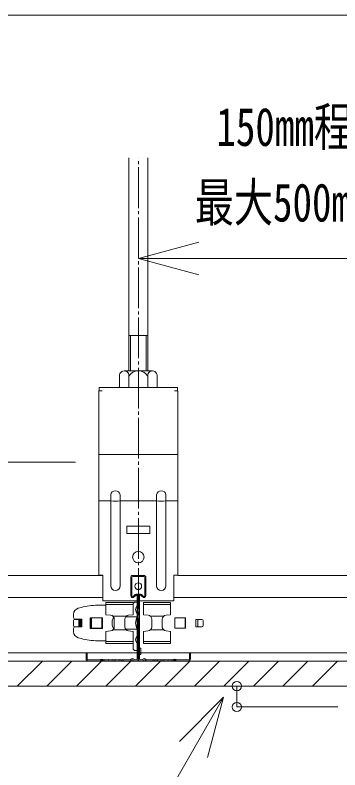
# Model space of a CAD drawing. Units: millimetres, scale not verified. Extents: x -205 to 205, y -142 to 142.
# Drawn here: x 111.53 to 127.1, y 106.34 to 142.5 of the extents above; entities that cross this region are included whole.
import ezdxf
from ezdxf.enums import TextEntityAlignment as Align

# ---------------------------------------------------------------- set-up
doc = ezdxf.new("R2010")
doc.units = ezdxf.units.MM
doc.header["$LTSCALE"] = 0.25
doc.linetypes.add('USER3', pattern=[9.6, 7.8, -0.6, 0.6, -0.6])
for name, color, linetype, lineweight in [('0-1_0-0 基本', 7, 'Continuous', 18), ('0-3_0-2 インサート', 7, 'Continuous', 18), ('F-1_F-0 図枠', 7, 'Continuous', 18)]:
    doc.layers.add(name, color=color, linetype=linetype, lineweight=lineweight)
doc.styles.add('ＭＳ ゴシック', font='')
doc.styles.get('ＭＳ ゴシック').set_extended_font_data('MS Gothic')

msp = doc.modelspace()

# ---------------------------------------------------------------- linework, layer by layer
at = {"layer": '0-1_0-0 基本', "color": 4, "linetype": 'USER3'}
msp.add_line((117.4427, 111.6583), (117.4427, 135.6583), dxfattribs=at)
at = {"layer": '0-1_0-0 基本'}
for p, q in [((116.9916, 127.1586), (116.9916, 125.4583)), ((117.0716, 127.1586), (117.0716, 125.4583)), ((117.8116, 127.1586), (117.8116, 125.4583)), ((117.8916, 127.1586), (117.8916, 125.4583)), ((116.5416, 125.2558), (116.5416, 124.6583)), ((116.7666, 125.4583), (118.1166, 125.4583)), ((116.9916, 125.2083), (116.9916, 124.6583)), ((117.8916, 125.2083), (117.8916, 124.6583)), ((118.3416, 125.2558), (118.3416, 124.6583)), ((115.5416, 124.4983), (115.5416, 115.6783)), ((115.7016, 124.4983), (115.5416, 124.4983)), ((119.3416, 124.4983), (119.1816, 124.4983)), ((119.3216, 124.4983), (119.3216, 124.6583)), ((119.3416, 124.4983), (119.3416, 115.6783)), ((119.3416, 124.4983), (119.3416, 115.6783)), ((115.5416, 121.4583), (119.3416, 121.4583)), ((116.1166, 119.5134), (116.1166, 115.1633)), ((116.5666, 119.5134), (116.5666, 115.1633)), ((118.3166, 119.5134), (118.3166, 115.1633)), ((118.7666, 119.5134), (118.7666, 115.1633)), ((116.1166, 119.2353), (115.5416, 119.2353)), ((118.3166, 119.2353), (116.5666, 119.2353)), ((118.7666, 119.2353), (119.3416, 119.2353)), ((116.8916, 118.0183), (116.8916, 117.6683)), ((117.9916, 118.0183), (116.8916, 118.0183)), ((117.9916, 117.6683), (117.9916, 118.0183)), ((116.8916, 117.6683), (117.9916, 117.6683)), ((63.5068, 115.6583), (115.7416, 115.6583)), ((115.5416, 115.6783), (115.7416, 115.6783)), ((115.7416, 115.6783), (115.7416, 114.4383)), ((117.0766, 115.5583), (117.0766, 114.6983)), ((117.1266, 114.6983), (117.1266, 115.5583)), ((117.1766, 115.6583), (117.7066, 115.6583)), ((117.1766, 115.6083), (117.7066, 115.6083)), ((117.7566, 114.6983), (117.7566, 115.5583)), ((117.8066, 115.5583), (117.8066, 114.6983)), ((119.1416, 115.6783), (119.3416, 115.6783)), ((119.1416, 115.6783), (119.1416, 114.4383)), ((135.965, 115.6583), (119.3416, 115.6583)), ((117.2138, 114.6647), (117.288, 114.739)), ((117.2474, 114.6276), (117.3234, 114.7036)), ((117.3916, 114.6754), (117.3916, 111.6583)), ((117.4416, 114.6754), (117.4416, 111.6583)), ((117.4916, 114.6754), (117.4916, 111.6583)), ((117.6359, 114.6276), (117.5599, 114.7036)), ((117.6695, 114.6647), (117.5953, 114.739)), ((87.4916, 114.5983), (115.7416, 114.5983)), ((115.7416, 114.4383), (119.1416, 114.4383)), ((115.8916, 113.7783), (115.8916, 114.3614)), ((117.1916, 114.3614), (115.8916, 114.3614)), ((117.1916, 114.2583), (115.8916, 114.2583)), ((117.1916, 113.7783), (117.1916, 114.3614)), ((117.2916, 114.3783), (117.3916, 114.3783)), ((117.6916, 113.7783), (117.6916, 114.3614)), ((117.6916, 114.3614), (118.9916, 114.3614)), ((117.6916, 114.2583), (118.9916, 114.2583)), ((118.9916, 113.7783), (118.9916, 114.3614)), ((133.415, 114.5983), (119.1416, 114.5983)), ((114.564, 114.0879), (114.7066, 114.1261)), ((115.483, 114.2283), (115.8916, 114.2283)), ((114.3416, 113.7981), (114.3416, 113.6383)), ((114.3916, 113.5533), (114.6916, 113.5533)), ((114.4216, 113.5583), (114.7416, 113.5583)), ((114.5916, 113.5533), (114.5916, 113.2033)), ((114.6416, 113.5533), (114.6416, 113.2033)), ((114.6916, 113.5533), (114.6916, 113.2033)), ((114.7416, 113.5583), (114.7416, 113.1983)), ((115.1316, 113.6333), (115.1816, 113.6333)), ((115.1316, 113.1233), (115.1316, 113.6333)), ((115.1814, 113.6283), (115.1814, 113.1283)), ((115.6916, 113.6283), (115.1814, 113.6283)), ((115.1816, 113.6333), (115.1816, 113.1233)), ((115.7316, 113.6333), (115.1816, 113.6333)), ((115.2036, 113.6283), (115.2036, 113.1283)), ((115.6916, 113.1283), (115.6916, 113.6283)), ((115.7316, 113.1233), (115.7316, 113.6333)), ((115.8916, 113.7783), (116.1091, 113.7593)), ((116.8546, 113.7058), (116.2286, 113.7058)), ((116.2916, 113.5601), (116.2916, 113.1966)), ((116.7916, 113.5601), (116.7916, 113.1966)), ((116.8304, 113.6783), (117.3916, 113.6783)), ((117.1916, 113.7783), (116.9742, 113.7593)), ((117.6916, 113.7783), (117.9091, 113.7593)), ((118.0286, 113.7058), (118.6546, 113.7058)), ((118.0916, 113.5601), (118.0916, 113.1966)), ((118.5916, 113.5601), (118.5916, 113.1966)), ((118.9916, 113.7783), (118.7742, 113.7593)), ((119.1916, 113.1283), (119.1916, 113.6283)), ((119.1916, 113.6283), (119.6916, 113.6283)), ((119.1916, 113.6283), (119.7019, 113.6283)), ((119.1916, 113.1283), (119.1916, 113.6283)), ((119.6797, 113.6283), (119.6797, 113.1283)), ((119.6916, 113.6283), (119.6916, 113.1283)), ((119.7019, 113.6283), (119.7019, 113.1283)), ((120.4916, 113.5533), (120.1916, 113.5533)), ((120.1916, 113.5533), (120.1916, 113.2033)), ((120.2916, 113.5533), (120.2916, 113.2033)), ((114.3416, 113.5033), (114.3416, 113.2533)), ((114.3916, 113.2033), (114.6916, 113.2033)), ((114.4216, 113.1983), (114.7416, 113.1983)), ((116.1916, 113.4783), (116.1916, 113.2783)), ((120.4916, 113.2033), (120.1916, 113.2033)), ((120.5416, 113.5033), (120.5416, 113.2533)), ((114.3416, 112.9585), (114.3416, 113.1183)), ((115.1816, 113.1233), (115.1316, 113.1233)), ((115.1814, 113.1283), (115.6916, 113.1283)), ((115.1816, 113.1233), (115.7316, 113.1233)), ((115.8916, 112.9783), (116.1091, 112.9974)), ((115.8916, 112.9783), (115.8916, 112.3953)), ((116.8546, 113.0509), (116.2286, 113.0509)), ((116.8304, 113.0783), (117.3916, 113.0783)), ((117.1916, 112.9783), (116.9742, 112.9974)), ((117.1916, 112.9783), (117.1916, 112.3953)), ((117.6916, 112.9783), (117.9091, 112.9974)), ((117.6916, 112.9783), (117.6916, 112.3953)), ((118.0286, 113.0509), (118.6546, 113.0509)), ((118.9916, 112.9783), (118.7742, 112.9974)), ((118.9916, 112.9783), (118.9916, 112.3953)), ((119.6916, 113.1283), (119.1916, 113.1283)), ((119.7019, 113.1283), (119.1916, 113.1283)), ((114.564, 112.6688), (114.7066, 112.6306)), ((115.483, 112.5283), (115.8916, 112.5283)), ((117.1916, 112.4983), (115.8916, 112.4983)), ((117.1916, 112.5283), (117.1916, 112.1583)), ((117.6916, 112.4983), (118.9916, 112.4983)), ((117.1916, 112.3953), (115.8916, 112.3953)), ((117.3916, 112.1683), (117.5616, 112.1683)), ((117.6916, 112.3953), (118.9916, 112.3953)), ((63.5068, 111.9584), (135.965, 111.9584)), ((114.9416, 111.6583), (114.9416, 111.9583)), ((114.9416, 111.9583), (114.9916, 111.9583)), ((114.9916, 111.9583), (114.9916, 111.6583)), ((117.2916, 112.0583), (117.3916, 112.0583)), ((119.8916, 111.9583), (119.8916, 111.6583)), ((119.9416, 111.9583), (119.8916, 111.9583)), ((119.9416, 111.6583), (119.9416, 111.9583)), ((135.965, 111.5584), (63.5068, 111.5584)), ((63.5068, 111.5584), (135.965, 111.5584)), ((111.6419, 110.3584), (112.8419, 111.5584)), ((113.0561, 110.3584), (114.2561, 111.5584)), ((114.4703, 110.3584), (115.6703, 111.5584)), ((115.0416, 111.6083), (115.6144, 111.6083)), ((115.0416, 111.5583), (115.6144, 111.5583)), ((115.6422, 111.6278), (115.6285, 111.6142)), ((115.6775, 111.5925), (115.6639, 111.5788)), ((115.7058, 111.5925), (115.7194, 111.5788)), ((115.7548, 111.6142), (115.7411, 111.6278)), ((115.7851, 111.6083), (115.7689, 111.6083)), ((115.7851, 111.5583), (115.7689, 111.5583)), ((115.8845, 110.3584), (117.0845, 111.5584)), ((115.8982, 111.6083), (115.9551, 111.6083)), ((115.8982, 111.5583), (115.9516, 111.5583)), ((115.9551, 111.5583), (115.9016, 111.5583)), ((116.0682, 111.6083), (116.1251, 111.6083)), ((116.0682, 111.5583), (116.1216, 111.5583)), ((116.1251, 111.5583), (116.0716, 111.5583)), ((116.2382, 111.6083), (116.2951, 111.6083)), ((116.2382, 111.5583), (116.2916, 111.5583)), ((116.2951, 111.5583), (116.2416, 111.5583)), ((116.4082, 111.6083), (116.4651, 111.6083)), ((116.4082, 111.5583), (116.4616, 111.5583)), ((116.4651, 111.5583), (116.4116, 111.5583)), ((116.5782, 111.6083), (116.6351, 111.6083)), ((116.5782, 111.5583), (116.6316, 111.5583)), ((116.6351, 111.5583), (116.5816, 111.5583)), ((117.0365, 111.6083), (116.7482, 111.6083)), ((116.7482, 111.5583), (117.0351, 111.5583)), ((117.0671, 111.6226), (117.0827, 111.6412)), ((117.121, 111.6091), (117.1054, 111.5905)), ((117.1823, 111.6091), (117.1979, 111.5905)), ((117.2362, 111.6226), (117.2206, 111.6412)), ((117.3416, 111.6083), (117.2668, 111.6083)), ((117.2668, 111.5583), (117.3416, 111.5583)), ((117.2987, 110.3584), (118.4987, 111.5584)), ((117.5416, 111.6083), (117.6165, 111.6083)), ((117.6165, 111.5583), (117.5416, 111.5583)), ((117.6471, 111.6226), (117.6627, 111.6412)), ((117.701, 111.6091), (117.6854, 111.5905)), ((117.7623, 111.6091), (117.7779, 111.5905)), ((117.8162, 111.6226), (117.8006, 111.6412)), ((117.8468, 111.6083), (118.1351, 111.6083)), ((118.1351, 111.5583), (117.8482, 111.5583)), ((117.9232, 111.5583), (118.0915, 111.5583)), ((118.3051, 111.6083), (118.2482, 111.6083)), ((118.2482, 111.5583), (118.3016, 111.5583)), ((118.3051, 111.5583), (118.2516, 111.5583)), ((118.4751, 111.6083), (118.4182, 111.6083)), ((118.4182, 111.5583), (118.4716, 111.5583)), ((118.4751, 111.5583), (118.4216, 111.5583)), ((118.6451, 111.6083), (118.5882, 111.6083)), ((118.5882, 111.5583), (118.6416, 111.5583)), ((118.6451, 111.5583), (118.5916, 111.5583)), ((118.713, 110.3584), (119.913, 111.5584)), ((118.8151, 111.6083), (118.7582, 111.6083)), ((118.7582, 111.5583), (118.8116, 111.5583)), ((118.8151, 111.5583), (118.7616, 111.5583)), ((118.9851, 111.6083), (118.9282, 111.6083)), ((118.9282, 111.5583), (118.9816, 111.5583)), ((118.9851, 111.5583), (118.9316, 111.5583)), ((119.0982, 111.6083), (119.1144, 111.6083)), ((119.0982, 111.5583), (119.1144, 111.5583)), ((119.1285, 111.6142), (119.1422, 111.6278)), ((119.1775, 111.5925), (119.1639, 111.5788)), ((119.2058, 111.5925), (119.2194, 111.5788)), ((119.2411, 111.6278), (119.2548, 111.6142)), ((119.8416, 111.6083), (119.2689, 111.6083)), ((119.8416, 111.5583), (119.2689, 111.5583)), ((120.1272, 110.3584), (121.3272, 111.5584)), ((121.5414, 110.3584), (122.7414, 111.5584)), ((122.9556, 110.3584), (124.1556, 111.5584)), ((124.3698, 110.3584), (125.5698, 111.5584)), ((125.784, 110.3584), (126.984, 111.5584)), ((63.5068, 110.3584), (135.965, 110.3584))]:
    msp.add_line(p, q, dxfattribs=at)
for points in [[(115.5616, 124.4983), (115.5616, 124.6583), (119.3216, 124.6583)], [(117.3916, 111.8683), (117.5616, 111.8683), (117.5616, 112.1683)]]:
    msp.add_lwpolyline(points, dxfattribs=at)
for centre, radius in [((117.4416, 116.5383), 0.275), ((117.4416, 115.1383), 0.16)]:
    msp.add_circle(centre, radius, dxfattribs=at)
for centre, radius, start, end in [((116.7666, 125.2321), 0.2263, 353.97442, 186.02558), ((117.4416, 124.9283), 0.53, 31.89079, 148.10921), ((118.1166, 125.2321), 0.2263, 353.97442, 186.02558), ((116.3416, 119.4868), 0.2266, 6.73292, 173.26708), ((118.5416, 119.4868), 0.2266, 6.73292, 173.26708), ((116.3416, 120.9207), 1.7004, 262.39609, 277.60391), ((118.5416, 120.9207), 1.7004, 262.39609, 277.60391), ((117.1766, 115.5583), 0.1, 90, 180), ((117.1766, 115.5583), 0.05, 90, 180), ((117.7066, 115.5583), 0.1, 0, 90), ((117.7066, 115.5583), 0.05, 0, 90), ((116.3416, 115.1633), 0.225, 180, 0), ((118.5416, 115.1633), 0.225, 180, 0), ((117.1766, 114.6983), 0.1, 180, 315), ((117.1766, 114.6983), 0.05, 180, 317.84797), ((117.3516, 114.6754), 0.09, 0, 135), ((117.3516, 114.6754), 0.04, 0, 135), ((117.5316, 114.6754), 0.09, 45, 180), ((117.5316, 114.6754), 0.04, 45, 180), ((117.7066, 114.6983), 0.1, 225, 0), ((117.7066, 114.6983), 0.05, 222.15203, 0), ((117.2916, 114.2783), 0.1, 90, 180), ((114.6416, 113.7981), 0.3, 105, 180), ((115.483, 111.2283), 3, 90, 105), ((117.6016, 114.0283), 0.29, 136.39718, 223.60282), ((114.4216, 113.6383), 0.08, 180, 270), ((114.3916, 113.5033), 0.05, 90, 180), ((116.0916, 113.5601), 0.2, 0, 85), ((116.3916, 113.4783), 0.2, 125.77673, 180), ((116.9916, 113.5601), 0.2, 95, 180), ((117.9141, 113.3783), 0.6025, 150.13717, 209.86283), ((117.8916, 113.5601), 0.2, 0, 85), ((118.7916, 113.5601), 0.2, 95, 180), ((120.4916, 113.5033), 0.05, 0, 90), ((114.3916, 113.2533), 0.05, 180, 270), ((114.4216, 113.1183), 0.08, 90, 180), ((116.0916, 113.1966), 0.2, 275, 0), ((116.3916, 113.2783), 0.2, 180, 234.22327), ((116.9916, 113.1966), 0.2, 180, 265), ((117.8916, 113.1966), 0.2, 275, 0), ((118.7916, 113.1966), 0.2, 180, 265), ((120.4916, 113.2533), 0.05, 270, 0), ((114.6416, 112.9585), 0.3, 180, 255), ((115.483, 115.5283), 3, 255, 270), ((117.6016, 112.5783), 0.29, 136.39718, 223.60282), ((117.2916, 112.1583), 0.1, 180, 270), ((115.0416, 111.6583), 0.1, 180, 270), ((115.0416, 111.6583), 0.05, 180, 270), ((115.6144, 111.6283), 0.02, 270, 315), ((115.6144, 111.6283), 0.07, 270, 315), ((115.6916, 111.5783), 0.07, 45, 135), ((115.6916, 111.5783), 0.02, 45, 135), ((115.7689, 111.6283), 0.07, 225, 270), ((115.7689, 111.6283), 0.02, 225, 270), ((115.7851, 111.6283), 0.02, 270, 308.94244), ((115.7851, 111.6283), 0.07, 270, 308.94244), ((115.8416, 111.5583), 0.07, 51.05756, 128.94244), ((115.8416, 111.5583), 0.02, 53.1301, 128.94244), ((115.8982, 111.6283), 0.07, 231.05756, 270), ((115.8982, 111.6283), 0.02, 231.05756, 270), ((115.9551, 111.6283), 0.02, 270, 308.94244), ((115.9551, 111.6283), 0.07, 270, 308.94244), ((116.0116, 111.5583), 0.07, 51.05756, 128.94244), ((116.0116, 111.5583), 0.02, 51.05756, 126.8699), ((116.0682, 111.6283), 0.07, 231.05756, 270), ((116.0682, 111.6283), 0.02, 231.05756, 270), ((116.1251, 111.6283), 0.02, 270, 308.94244), ((116.1251, 111.6283), 0.07, 270, 308.94244), ((116.1816, 111.5583), 0.07, 51.05756, 128.94244), ((116.1816, 111.5583), 0.02, 51.05756, 126.8699), ((116.2382, 111.6283), 0.07, 231.05756, 270), ((116.2382, 111.6283), 0.02, 231.05756, 270), ((116.2951, 111.6283), 0.02, 270, 308.94244), ((116.2951, 111.6283), 0.07, 270, 308.94244), ((116.3516, 111.5583), 0.07, 51.05756, 128.94244), ((116.3516, 111.5583), 0.02, 51.05756, 126.8699), ((116.4082, 111.6283), 0.07, 231.05756, 270), ((116.4082, 111.6283), 0.02, 231.05756, 270), ((116.4651, 111.6283), 0.02, 270, 308.94244), ((116.4651, 111.6283), 0.07, 270, 308.94244), ((116.5216, 111.5583), 0.07, 51.05756, 128.94244), ((116.5216, 111.5583), 0.02, 51.05756, 126.8699), ((116.5782, 111.6283), 0.07, 231.05756, 270), ((116.5782, 111.6283), 0.02, 231.05756, 270), ((116.6351, 111.6283), 0.02, 270, 308.94244), ((116.6351, 111.6283), 0.07, 270, 308.94244), ((116.6916, 111.5583), 0.07, 51.05756, 128.94244), ((116.6916, 111.5583), 0.02, 51.05756, 126.8699), ((116.7482, 111.6283), 0.07, 231.05756, 270), ((116.7482, 111.6283), 0.02, 231.05756, 270), ((117.0365, 111.6483), 0.04, 270, 320), ((117.0365, 111.6483), 0.09, 270, 320), ((117.1516, 111.5833), 0.09, 40, 140), ((117.1516, 111.5833), 0.04, 40, 140), ((117.2668, 111.6483), 0.09, 220, 270), ((117.2668, 111.6483), 0.04, 220, 270), ((117.3416, 111.6583), 0.05, 270, 0), ((117.3416, 111.6583), 0.1, 270, 0), ((117.5416, 111.6583), 0.1, 180, 270), ((117.5416, 111.6583), 0.05, 180, 270), ((117.6165, 111.6483), 0.04, 270, 320), ((117.6165, 111.6483), 0.09, 270, 320), ((117.7316, 111.5833), 0.09, 40, 140), ((117.7316, 111.5833), 0.04, 40, 140), ((117.8468, 111.6483), 0.09, 220, 270), ((117.8468, 111.6483), 0.04, 220, 270), ((118.1351, 111.6283), 0.02, 270, 308.94244), ((118.1351, 111.6283), 0.07, 270, 308.94244), ((118.1916, 111.5583), 0.07, 51.05756, 128.94244), ((118.1916, 111.5583), 0.02, 53.1301, 128.94244), ((118.2482, 111.6283), 0.07, 231.05756, 270), ((118.2482, 111.6283), 0.02, 231.05756, 270), ((118.3051, 111.6283), 0.02, 270, 308.94244), ((118.3051, 111.6283), 0.07, 270, 308.94244), ((118.3616, 111.5583), 0.07, 51.05756, 128.94244), ((118.3616, 111.5583), 0.02, 53.1301, 128.94244), ((118.4182, 111.6283), 0.07, 231.05756, 270), ((118.4182, 111.6283), 0.02, 231.05756, 270), ((118.4751, 111.6283), 0.02, 270, 308.94244), ((118.4751, 111.6283), 0.07, 270, 308.94244), ((118.5316, 111.5583), 0.07, 51.05756, 128.94244), ((118.5316, 111.5583), 0.02, 53.1301, 128.94244), ((118.5882, 111.6283), 0.07, 231.05756, 270), ((118.5882, 111.6283), 0.02, 231.05756, 270), ((118.6451, 111.6283), 0.02, 270, 308.94244), ((118.6451, 111.6283), 0.07, 270, 308.94244), ((118.7016, 111.5583), 0.07, 51.05756, 128.94244), ((118.7016, 111.5583), 0.02, 53.1301, 128.94244), ((118.7582, 111.6283), 0.07, 231.05756, 270), ((118.7582, 111.6283), 0.02, 231.05756, 270), ((118.8151, 111.6283), 0.02, 270, 308.94244), ((118.8151, 111.6283), 0.07, 270, 308.94244), ((118.8716, 111.5583), 0.07, 51.05756, 128.94244), ((118.8716, 111.5583), 0.02, 53.1301, 128.94244), ((118.9282, 111.6283), 0.07, 231.05756, 270), ((118.9282, 111.6283), 0.02, 231.05756, 270), ((118.9851, 111.6283), 0.02, 270, 308.94244), ((118.9851, 111.6283), 0.07, 270, 308.94244), ((119.0416, 111.5583), 0.07, 51.05756, 128.94244), ((119.0416, 111.5583), 0.02, 51.05756, 126.8699), ((119.0982, 111.6283), 0.07, 231.05756, 270), ((119.0982, 111.6283), 0.02, 231.05756, 270), ((119.1144, 111.6283), 0.02, 270, 315), ((119.1144, 111.6283), 0.07, 270, 315), ((119.1916, 111.5783), 0.07, 45, 135), ((119.1916, 111.5783), 0.02, 45, 135), ((119.2689, 111.6283), 0.07, 225, 270), ((119.2689, 111.6283), 0.02, 225, 270), ((119.8416, 111.6583), 0.05, 270, 0), ((119.8416, 111.6583), 0.1, 270, 0)]:
    msp.add_arc(centre, radius, start, end, dxfattribs=at)
at = {"layer": '0-3_0-2 インサート'}
for p, q in [((116.9916, 127.1586), (116.9916, 135.6583)), ((117.8916, 127.1586), (117.8916, 135.6583)), ((117.4427, 130.8388), (120.3404, 131.6152)), ((117.4427, 130.8388), (120.3404, 130.0623)), ((117.4427, 130.8388), (135.965, 130.8388)), ((117.8116, 127.1586), (116.9916, 127.1586)), ((117.8116, 127.1586), (117.8916, 127.1586)), ((102.0031, 121.0851), (114.4365, 121.0851)), ((122.1618, 109.3584), (122.1618, 110.3584)), ((122.1618, 110.3584), (127.0089, 110.3584)), ((121.5317, 109.8321), (116.0899, 100.4067)), ((121.5317, 109.8321), (119.4104, 107.7108)), ((121.5317, 109.8321), (120.7553, 106.9344)), ((122.1618, 109.3584), (127.0089, 109.3584))]:
    msp.add_line(p, q, dxfattribs=at)
for centre in [(122.1618, 110.3584), (122.1618, 109.3584)]:
    msp.add_circle(centre, 0.2216, dxfattribs=at)
at = {"layer": 'F-1_F-0 図枠'}
msp.add_line((205, 142.5), (-205, 142.5), dxfattribs=at)

# ---------------------------------------------------------------- texts
at = {"layer": '0-3_0-2 インサート', "style": 'ＭＳ ゴシック', "width": 0.75}
for s, p in [('150mm程度', (121.1808, 135.6831)), ('最大500mm迄', (120.1461, 132.0616))]:
    msp.add_text(s, height=1.833, dxfattribs=at).set_placement(p, align=Align.BOTTOM_LEFT)

doc.saveas('drawing.dxf')
